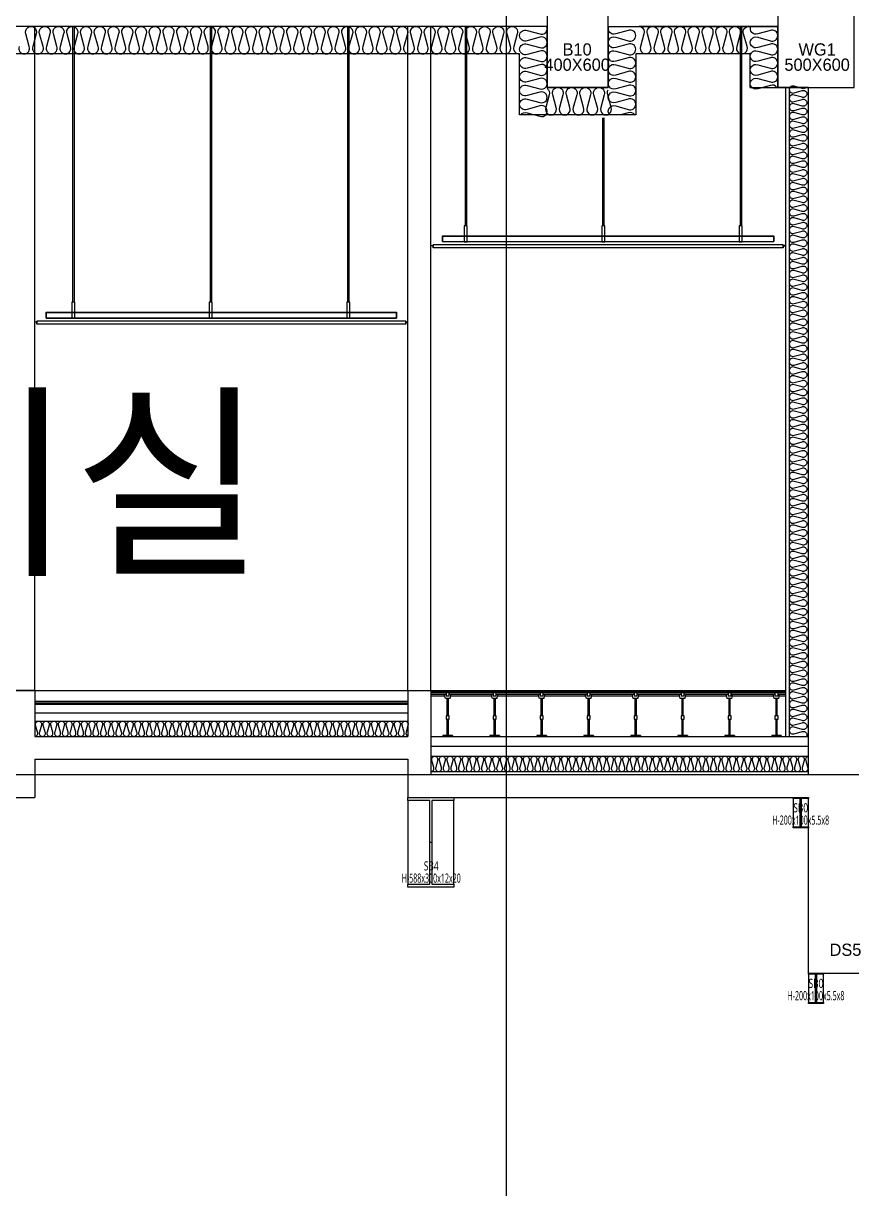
# Model space of a CAD drawing. Header units: millimetres. Extents: x 367092 to 767578, y 396038 to 811791.
# Drawn here: x 413463 to 418887, y 439839 to 447471 of the extents above; entities that cross this region are included whole.
import ezdxf
from ezdxf.enums import TextEntityAlignment as Align

# ---------------------------------------------------------------- set-up
doc = ezdxf.new("R2010")
doc.units = ezdxf.units.MM
doc.header["$LTSCALE"] = 100
doc.header["$MEASUREMENT"] = 0
doc.linetypes.add('CENTER', pattern=[2, 1.25, -0.25, 0.25, -0.25])
doc.layers.get('0').update_dxf_attribs({"linetype": 'CONTINUOUS'})
doc.layers.get('Defpoints').update_dxf_attribs({"color": 171, "linetype": 'CONTINUOUS'})
for name, color, linetype in [('CEN(ST)', 1, 'CENTER'), ('CON', 2, 'CONTINUOUS'), ('ELE-6', 8, 'CONTINUOUS'), ('FIN', 8, 'CONTINUOUS'), ('FIN-2', 251, 'CONTINUOUS'), ('STEEL', 5, 'CONTINUOUS'), ('STL', 3, 'CONTINUOUS'), ('TEXT(실명)', 3, 'CONTINUOUS'), ('WALL-석고보드', 7, 'CONTINUOUS'), ('wire-meshes', 1, 'CONTINUOUS')]:
    doc.layers.add(name, color=color, linetype=linetype)
doc.styles.add('CGS', font='cgse', dxfattribs={"bigfont": 'cgs'})
doc.styles.add('TE', font='malgun_0.ttf')
doc.styles.add('나눔바른고딕', font='NanumBarunGothic.ttf')
doc.linetypes.add('X_LINE-ORI', pattern='A,3.5,-0.5,["X",Standard,S=0.5,R=0,X=-0.175,Y=-0.25],-0.5', length=4.5)

# ---------------------------------------------------------------- blocks, each defined once
blk = doc.blocks.new('*U167')
at = {"layer": 'Defpoints'}
for p, q in [((-150, 274), (-150, -274)), ((150, -274), (150, 274)), ((-6, 0), (6, 0))]:
    blk.add_line(p, q, dxfattribs=at)
at = {"layer": 'STEEL', "color": 0, "linetype": 'ByBlock', "ltscale": 0.5}
for p, q in [((-6, 274), (-150, 274)), ((-6, -274), (-6, 274)), ((150, 274), (6, 274)), ((6, 274), (6, -274)), ((-150, -274), (-6, -274)), ((6, -274), (150, -274))]:
    blk.add_line(p, q, dxfattribs=at)
for points in [[(-150, 274), (-150, 294), (150, 294), (150, 274)], [(150, -274), (150, -294), (-150, -294), (-150, -274)]]:
    blk.add_lwpolyline(points, dxfattribs=at)
blk = doc.blocks.new('SB4')
at = {"layer": 'STL'}
blk.add_blockref('*U167', (0, -294), dxfattribs=at)
at = {"layer": 'Defpoints', "style": 'TE'}
for s, width, p in [('SB4', 0.7, (2.2, -448.1)), ('H-588x300x12x20', 0.5, (2.2, -528.5))]:
    blk.add_text(s, height=60, dxfattribs=dict(at, width=width)).set_placement(p, align=Align.MIDDLE_CENTER)
blk = doc.blocks.new('*U176')
at = {"layer": 'Defpoints'}
for p, q in [((-50, 92), (-50, -92)), ((50, -92), (50, 92)), ((-2.75, 0), (2.75, 0))]:
    blk.add_line(p, q, dxfattribs=at)
at = {"layer": 'STEEL', "color": 0, "linetype": 'ByBlock', "ltscale": 0.5}
for p, q in [((-2.75, 92), (-50, 92)), ((-2.75, -92), (-2.75, 92)), ((50, 92), (2.75, 92)), ((2.75, 92), (2.75, -92)), ((-50, -92), (-2.75, -92)), ((2.75, -92), (50, -92))]:
    blk.add_line(p, q, dxfattribs=at)
for points in [[(-50, 92), (-50, 100), (50, 100), (50, 92)], [(50, -92), (50, -100), (-50, -100), (-50, -92)]]:
    blk.add_lwpolyline(points, dxfattribs=at)
blk = doc.blocks.new('SB0')
at = {"layer": 'STL'}
blk.add_blockref('*U176', (0, -100), dxfattribs=at)
at = {"layer": 'Defpoints', "style": 'TE'}
for s, width, p in [('SB0', 0.7, (0, -67.9)), ('H-200x100x5.5x8', 0.5, (0, -148.3))]:
    blk.add_text(s, height=60, dxfattribs=dict(at, width=width)).set_placement(p, align=Align.MIDDLE_CENTER)

msp = doc.modelspace()

# ---------------------------------------------------------------- linework, layer by layer
at = {"layer": 'CEN(ST)', "ltscale": 10000}
for p, q in [((416624.5, 499911.1), (416624.5, 418443.5)), ((385174.2, 442551), (536557.9, 442551))]:
    msp.add_line(p, q, dxfattribs=at)
at = {"layer": 'CON', "ltscale": 10000}
for p, q in [((417292.8, 447451), (418402.8, 447451)), ((413537.8, 443101), (413379.8, 443101)), ((415981.8, 443101), (415981.8, 442801)), ((415981.8, 443101), (416131.8, 443101)), ((413537.8, 442651), (413537.8, 442401)), ((418602.8, 441251), (418602.8, 442401))]:
    msp.add_line(p, q, dxfattribs=at)
at = {"layer": 'CON', "ltscale": 0.5}
for p, q in [((413537.8, 443101), (413537.8, 442801)), ((413537.8, 442651), (415981.8, 442651)), ((415981.8, 442651), (415981.8, 442401))]:
    msp.add_line(p, q, dxfattribs=at)
at = {"layer": 'CON', "ltscale": 1000}
for p, q in [((416131.8, 443101), (416131.8, 442551)), ((416131.8, 442551), (418602.8, 442551)), ((415981.8, 442401), (418602.8, 442401)), ((418602.8, 441251), (422551.8, 441251))]:
    msp.add_line(p, q, dxfattribs=at)
at = {"layer": 'CON', "ltscale": 10000}
for points in [[(416892.8, 447451), (412166.8, 447451)], [(417292.8, 447451), (417292.8, 447051), (416892.8, 447051), (416892.8, 447451)]]:
    msp.add_lwpolyline(points, dxfattribs=at)
at = {"layer": 'CON', "ltscale": 1000}
msp.add_lwpolyline([(418602.8, 442551), (418602.8, 447051), (418402.8, 447051), (418402.8, 447451)], dxfattribs=at)
at = {"layer": 'CON', "ltscale": 0.5}
msp.add_lwpolyline([(413537.8, 442801), (415981.8, 442801)], dxfattribs=at)
at = {"layer": 'CON', "ltscale": 0.1}
msp.add_lwpolyline([(392592.6, 441251), (407690.8, 441251), (407690.8, 442401), (413537.8, 442401)], dxfattribs=at)
at = {"layer": 'Defpoints'}
for points in [[(417292.8, 447651), (416892.8, 447651), (416892.8, 447051), (417292.8, 447051)], [(418902.8, 447651), (418402.8, 447651), (418402.8, 447051), (418902.8, 447051)]]:
    msp.add_lwpolyline(points, close=True, dxfattribs=at)
at = {"layer": 'ELE-6', "ltscale": 10000}
for p, q in [((418402.8, 447451), (417492.8, 447451)), ((416712.8, 447271), (412346.8, 447271)), ((416712.8, 446871), (416712.8, 447271)), ((418222.8, 447271), (417472.8, 447271)), ((417472.8, 447271), (417472.8, 446871)), ((418222.8, 447051), (418222.8, 447271)), ((418222.8, 447051), (418402.8, 447051)), ((417472.8, 446871), (416712.8, 446871))]:
    msp.add_line(p, q, dxfattribs=at)
for points in [[(413435.2, 447319.7, 0.524856), (413468.8, 447271, 0.524856), (413502.5, 447319.7), (413480.2, 447402.2, -1.449198), (413547.5, 447402.2), (413525.2, 447319.7, 0.524856), (413558.8, 447271, 0.524856), (413592.5, 447319.7), (413570.2, 447402.2, -1.449198), (413637.5, 447402.2), (413615.2, 447319.7, 0.524856), (413648.8, 447271, 0.524856), (413682.5, 447319.7), (413660.2, 447402.2, -1.449198), (413727.5, 447402.2), (413705.2, 447319.7, 0.524856), (413738.8, 447271, 0.524856), (413772.5, 447319.7), (413750.2, 447402.2, -1.449198), (413817.5, 447402.2), (413795.2, 447319.7, 0.524856), (413828.8, 447271, 0.524856), (413862.5, 447319.7), (413840.2, 447402.2, -1.449198), (413907.5, 447402.2), (413885.2, 447319.7, 0.524856), (413918.8, 447271, 0.524856), (413952.5, 447319.7), (413930.2, 447402.2, -1.449198), (413997.5, 447402.2), (413975.2, 447319.7, 0.524856), (414008.8, 447271, 0.524856), (414042.5, 447319.7), (414020.2, 447402.2, -1.449198), (414087.5, 447402.2), (414065.2, 447319.7, 0.524856), (414098.8, 447271, 0.524856), (414132.5, 447319.7), (414110.2, 447402.2, -1.449198), (414177.5, 447402.2), (414155.2, 447319.7, 0.524856), (414188.8, 447271, 0.524856), (414222.5, 447319.7), (414200.2, 447402.2, -1.449198), (414267.5, 447402.2), (414245.2, 447319.7, 0.524856), (414278.8, 447271, 0.524856), (414312.5, 447319.7), (414290.2, 447402.2, -1.449198), (414357.5, 447402.2), (414335.2, 447319.7, 0.524856), (414368.8, 447271, 0.524856), (414402.5, 447319.7), (414380.2, 447402.2, -1.449198), (414447.5, 447402.2), (414425.2, 447319.7, 0.524856), (414458.8, 447271, 0.524856), (414492.5, 447319.7), (414470.2, 447402.2, -1.449198), (414537.5, 447402.2), (414515.2, 447319.7, 0.524856), (414548.8, 447271, 0.524856), (414582.5, 447319.7), (414560.2, 447402.2, -1.449198), (414627.5, 447402.2), (414605.2, 447319.7, 0.524856), (414638.8, 447271, 0.524856), (414672.5, 447319.7), (414650.2, 447402.2, -1.449198), (414717.5, 447402.2), (414695.2, 447319.7, 0.524856), (414728.8, 447271, 0.524856), (414762.5, 447319.7), (414740.2, 447402.2, -1.449198), (414807.5, 447402.2), (414785.2, 447319.7, 0.524856), (414818.8, 447271, 0.524856), (414852.5, 447319.7), (414830.2, 447402.2, -1.449198), (414897.5, 447402.2), (414875.2, 447319.7, 0.524856), (414908.8, 447271, 0.524856), (414942.5, 447319.7), (414920.2, 447402.2, -1.449198), (414987.5, 447402.2), (414965.2, 447319.7, 0.524856), (414998.8, 447271, 0.524856), (415032.5, 447319.7), (415010.2, 447402.2, -1.449198), (415077.5, 447402.2), (415055.2, 447319.7, 0.524856), (415088.8, 447271, 0.524856), (415122.5, 447319.7), (415100.2, 447402.2, -1.449198), (415167.5, 447402.2), (415145.2, 447319.7, 0.524856), (415178.8, 447271, 0.524856), (415212.5, 447319.7), (415190.2, 447402.2, -1.449198), (415257.5, 447402.2), (415235.2, 447319.7, 0.524856), (415268.8, 447271, 0.524856), (415302.5, 447319.7), (415280.2, 447402.2, -1.449198), (415347.5, 447402.2), (415325.2, 447319.7, 0.524856), (415358.8, 447271, 0.524856), (415392.5, 447319.7), (415370.2, 447402.2, -1.449198), (415437.5, 447402.2), (415415.2, 447319.7, 0.524856), (415448.8, 447271, 0.524856), (415482.5, 447319.7), (415460.2, 447402.2, -1.449198), (415527.5, 447402.2), (415505.2, 447319.7, 0.524856), (415538.8, 447271, 0.524856), (415572.5, 447319.7), (415550.2, 447402.2, -1.449198), (415617.5, 447402.2), (415595.2, 447319.7, 0.524856), (415628.8, 447271, 0.524856), (415662.5, 447319.7), (415640.2, 447402.2, -1.449198), (415707.5, 447402.2), (415685.2, 447319.7, 0.524856), (415718.8, 447271, 0.524856), (415752.5, 447319.7), (415730.2, 447402.2, -1.449198), (415797.5, 447402.2), (415775.2, 447319.7, 0.524856), (415808.8, 447271, 0.524856), (415842.5, 447319.7), (415820.2, 447402.2, -1.449198), (415887.5, 447402.2), (415865.2, 447319.7, 0.524856), (415898.8, 447271, 0.524856), (415932.5, 447319.7), (415910.2, 447402.2, -1.449198), (415977.5, 447402.2), (415955.2, 447319.7, 0.524856), (415988.8, 447271, 0.524856), (416022.5, 447319.7), (416000.2, 447402.2, -1.449198), (416067.5, 447402.2), (416045.2, 447319.7, 0.524856), (416078.8, 447271, 0.524856), (416112.5, 447319.7), (416090.2, 447402.2, -1.449198), (416157.5, 447402.2), (416135.2, 447319.7, 0.524856), (416168.8, 447271, 0.524856), (416202.5, 447319.7), (416180.2, 447402.2, -1.449198), (416247.5, 447402.2), (416225.2, 447319.7, 0.524856), (416258.8, 447271, 0.524856), (416292.5, 447319.7), (416270.2, 447402.2, -1.449198), (416337.5, 447402.2), (416315.2, 447319.7, 0.524856), (416348.8, 447271, 0.524856), (416382.5, 447319.7), (416360.2, 447402.2, -1.449198), (416427.5, 447402.2), (416405.2, 447319.7, 0.524856), (416438.8, 447271, 0.524856), (416472.5, 447319.7), (416450.2, 447402.2, -0.524933), (416483.8, 447451)], [(416483.8, 447451, -0.524856), (416517.5, 447402.2), (416495.2, 447319.7, 1.449198), (416562.5, 447319.7), (416540.2, 447402.2, -0.524856), (416573.8, 447451, -0.524856), (416607.5, 447402.2), (416585.2, 447319.7, 1.449198), (416652.5, 447319.7), (416630.2, 447402.2, -0.524856), (416663.8, 447451, -0.524856), (416697.5, 447402.2), (416675.2, 447319.7, 0.560971), (416712.8, 447271.2, 0.560971)], [(416718.9, 446871, -0.349354), (416761.6, 446884.6), (416844.1, 446862.3, 1.449198), (416844.1, 446929.6), (416761.6, 446907.3, -0.524856), (416712.8, 446941, -0.524856), (416761.6, 446974.6), (416844.1, 446952.3, 1.449198), (416844.1, 447019.6), (416761.6, 446997.3, -0.524856), (416712.8, 447031, -0.524856), (416761.6, 447064.6), (416844.1, 447042.3, 1.449198), (416844.1, 447109.6), (416761.6, 447087.3, -0.524856), (416712.8, 447121, -0.524856), (416761.6, 447154.6), (416844.1, 447132.3, 1.449198), (416844.1, 447199.6), (416761.6, 447177.3, -0.524856), (416712.8, 447211, -0.524856), (416761.6, 447244.6), (416844.1, 447222.3, 1.449198), (416844.1, 447289.6), (416761.6, 447267.3, -0.524856), (416712.8, 447301, -0.524856), (416761.6, 447334.6), (416844.1, 447312.3, 1.449198), (416844.1, 447379.6), (416761.6, 447357.3, -0.524856), (416712.8, 447391, -0.524856), (416761.6, 447424.6), (416844.1, 447402.3, 0.670755), (416889.6, 447451)], [(417302.9, 446871, -0.800891), (417341.6, 446929.6), (417424.1, 446907.3, 0.524856), (417472.8, 446941, 0.524856), (417424.1, 446974.6), (417341.6, 446952.3, -1.449198), (417341.6, 447019.6), (417424.1, 446997.3, 0.524856), (417472.8, 447031, 0.524856), (417424.1, 447064.6), (417341.6, 447042.3, -1.449198), (417341.6, 447109.6), (417424.1, 447087.3, 0.524856), (417472.8, 447121, 0.524856), (417424.1, 447154.6), (417341.6, 447132.3, -1.449198), (417341.6, 447199.6), (417424.1, 447177.3, 0.524856), (417472.8, 447211, 0.524856), (417424.1, 447244.6), (417341.6, 447222.3, -1.449198), (417341.6, 447289.6), (417424.1, 447267.3, 0.524856), (417472.8, 447301, 0.524856), (417424.1, 447334.6), (417341.6, 447312.3, -1.449198), (417341.6, 447379.6), (417424.1, 447357.3, 0.524856), (417472.8, 447391, 0.524856), (417424.1, 447424.6), (417341.6, 447402.3, -0.670755), (417296.1, 447451)], [(417492.8, 447451, -0.524856), (417526.5, 447402.2), (417504.2, 447319.7, 1.449198), (417571.5, 447319.7), (417549.2, 447402.2, -0.524856), (417582.8, 447451, -0.524856), (417616.5, 447402.2), (417594.2, 447319.7, 1.449198), (417661.5, 447319.7), (417639.2, 447402.2, -0.524856), (417672.8, 447451, -0.524856), (417706.5, 447402.2), (417684.2, 447319.7, 1.449198), (417751.5, 447319.7), (417729.2, 447402.2, -0.524856), (417762.8, 447451, -0.524856), (417796.5, 447402.2), (417774.2, 447319.7, 1.449198), (417841.5, 447319.7), (417819.2, 447402.2, -0.524856), (417852.8, 447451, -0.524856), (417886.5, 447402.2), (417864.2, 447319.7, 1.449198), (417931.5, 447319.7), (417909.2, 447402.2, -0.524856), (417942.8, 447451, -0.524856), (417976.5, 447402.2), (417954.2, 447319.7, 1.449198), (418021.5, 447319.7), (417999.2, 447402.2, -0.524856), (418032.8, 447451, -0.524856), (418066.5, 447402.2), (418044.2, 447319.7, 1.449198), (418111.5, 447319.7), (418089.2, 447402.2, -0.524856), (418122.8, 447451, -0.524856), (418156.5, 447402.2), (418134.2, 447319.7, 1.449198), (418201.5, 447319.7), (418179.2, 447402.2, -0.524856), (418212.8, 447451, -0.070475), (418222.8, 447449.5, -0.070475)], [(418396.8, 447051, 0.349354), (418354.1, 447064.6), (418271.6, 447042.3, -1.449198), (418271.6, 447109.6), (418354.1, 447087.3, 0.524856), (418402.8, 447121, 0.524856), (418354.1, 447154.6), (418271.6, 447132.3, -1.449198), (418271.6, 447199.6), (418354.1, 447177.3, 0.524856), (418402.8, 447211, 0.524856), (418354.1, 447244.6), (418271.6, 447222.3, -1.449198), (418271.6, 447289.6), (418354.1, 447267.3, 0.524856), (418402.8, 447301, 0.524856), (418354.1, 447334.6), (418271.6, 447312.3, -1.449198), (418271.6, 447379.6), (418354.1, 447357.3, 0.524856), (418402.8, 447391, 0.524856), (418354.1, 447424.6), (418271.6, 447402.3, -0.670755), (418226.1, 447451)], [(416892.8, 447044.9, -0.349354), (416906.5, 447002.2), (416884.2, 446919.7, 1.449198), (416951.5, 446919.7), (416929.2, 447002.2, -0.524856), (416962.8, 447051, -0.524856), (416996.5, 447002.2), (416974.2, 446919.7, 1.449198), (417041.5, 446919.7), (417019.2, 447002.2, -0.524856), (417052.8, 447051, -0.524856), (417086.5, 447002.2), (417064.2, 446919.7, 1.449198), (417131.5, 446919.7), (417109.2, 447002.2, -0.524856), (417142.8, 447051, -0.524856), (417176.5, 447002.2), (417154.2, 446919.7, 1.449198), (417221.5, 446919.7), (417199.2, 447002.2, -0.524856), (417232.8, 447051, -0.524856), (417266.5, 447002.2), (417244.2, 446919.7, 1.449198), (417311.5, 446919.7), (417289.2, 447002.2, -0.241643), (417292.8, 447034.9)], [(417466.8, 446871, 0.349354), (417424.1, 446884.6), (417373.6, 446871)]]:
    msp.add_lwpolyline(points, format="xyb", dxfattribs=at)
at = {"layer": 'FIN'}
for p, q in [((416131.8, 443101), (418452.8, 443101)), ((416131.8, 443098), (418452.8, 443098)), ((416131.8, 443088), (418452.8, 443088)), ((416131.8, 443078), (416231.9, 443078)), ((416226.9, 443048), (416219.4, 443078)), ((416231.9, 443088), (416231.9, 443067.3)), ((416251.9, 443088), (416231.9, 443088)), ((416241.9, 443098), (416241.9, 443088)), ((416251.9, 443067.3), (416251.9, 443088)), ((416251.9, 443078), (416539.4, 443078)), ((416256.9, 443048), (416264.4, 443078)), ((416534.4, 443048), (416526.9, 443078)), ((416539.4, 443088), (416539.4, 443067.3)), ((416559.4, 443088), (416539.4, 443088)), ((416549.4, 443098), (416549.4, 443088)), ((416559.4, 443067.3), (416559.4, 443088)), ((416559.4, 443078), (416846.9, 443078)), ((416564.4, 443048), (416571.9, 443078)), ((416841.9, 443048), (416834.4, 443078)), ((416846.9, 443088), (416846.9, 443067.3)), ((416866.9, 443088), (416846.9, 443088)), ((416856.9, 443098), (416856.9, 443088)), ((416866.9, 443067.3), (416866.9, 443088)), ((416866.9, 443078), (417154.4, 443078)), ((416871.9, 443048), (416879.4, 443078)), ((417149.4, 443048), (417141.9, 443078)), ((417154.4, 443088), (417154.4, 443067.3)), ((417174.4, 443088), (417154.4, 443088)), ((417164.4, 443098), (417164.4, 443088)), ((417174.4, 443067.3), (417174.4, 443088)), ((417174.4, 443078), (417461.9, 443078)), ((417179.4, 443048), (417186.9, 443078)), ((417456.9, 443048), (417449.4, 443078)), ((417461.9, 443088), (417461.9, 443067.3)), ((417481.9, 443088), (417461.9, 443088)), ((417471.9, 443098), (417471.9, 443088)), ((417481.9, 443067.3), (417481.9, 443088)), ((417481.9, 443078), (417769.4, 443078)), ((417486.9, 443048), (417494.4, 443078)), ((417764.4, 443048), (417756.9, 443078)), ((417769.4, 443088), (417769.4, 443067.3)), ((417789.4, 443088), (417769.4, 443088)), ((417779.4, 443098), (417779.4, 443088)), ((417789.4, 443067.3), (417789.4, 443088)), ((417789.4, 443078), (418076.9, 443078)), ((417794.4, 443048), (417801.9, 443078)), ((418071.9, 443048), (418064.4, 443078)), ((418076.9, 443088), (418076.9, 443067.3)), ((418096.9, 443088), (418076.9, 443088)), ((418086.9, 443098), (418086.9, 443088)), ((418096.9, 443067.3), (418096.9, 443088)), ((418096.9, 443078), (418384.4, 443078)), ((418101.9, 443048), (418109.4, 443078)), ((418379.4, 443048), (418371.9, 443078)), ((418384.4, 443088), (418384.4, 443067.3)), ((418404.4, 443088), (418384.4, 443088)), ((418394.4, 443098), (418394.4, 443088)), ((418404.4, 443067.3), (418404.4, 443088)), ((418404.4, 443078), (418452.8, 443078)), ((418409.4, 443048), (418416.9, 443078)), ((416131.8, 443067.3), (416222.1, 443067.3)), ((416256.9, 443048), (416226.9, 443048)), ((416231.9, 443067.3), (416251.9, 443067.3)), ((416236.9, 443048), (416236.9, 442934.8)), ((416246.9, 442934.8), (416246.9, 443048)), ((416261.7, 443067.3), (416529.6, 443067.3)), ((416564.4, 443048), (416534.4, 443048)), ((416539.4, 443067.3), (416559.4, 443067.3)), ((416544.4, 443048), (416544.4, 442934.8)), ((416554.4, 442934.8), (416554.4, 443048)), ((416569.2, 443067.3), (416837.1, 443067.3)), ((416871.9, 443048), (416841.9, 443048)), ((416846.9, 443067.3), (416866.9, 443067.3)), ((416851.9, 443048), (416851.9, 442934.8)), ((416861.9, 442934.8), (416861.9, 443048)), ((416876.7, 443067.3), (417144.6, 443067.3)), ((417179.4, 443048), (417149.4, 443048)), ((417154.4, 443067.3), (417174.4, 443067.3)), ((417159.4, 443048), (417159.4, 442934.8)), ((417169.4, 442934.8), (417169.4, 443048)), ((417184.2, 443067.3), (417452.1, 443067.3)), ((417486.9, 443048), (417456.9, 443048)), ((417461.9, 443067.3), (417481.9, 443067.3)), ((417466.9, 443048), (417466.9, 442934.8)), ((417476.9, 442934.8), (417476.9, 443048)), ((417491.7, 443067.3), (417759.6, 443067.3)), ((417794.4, 443048), (417764.4, 443048)), ((417769.4, 443067.3), (417789.4, 443067.3)), ((417774.4, 443048), (417774.4, 442934.8)), ((417784.4, 442934.8), (417784.4, 443048)), ((417799.2, 443067.3), (418067.1, 443067.3)), ((418101.9, 443048), (418071.9, 443048)), ((418076.9, 443067.3), (418096.9, 443067.3)), ((418081.9, 443048), (418081.9, 442934.8)), ((418091.9, 442934.8), (418091.9, 443048)), ((418106.7, 443067.3), (418374.6, 443067.3)), ((418409.4, 443048), (418379.4, 443048)), ((418384.4, 443067.3), (418404.4, 443067.3)), ((418389.4, 443048), (418389.4, 442934.8)), ((418399.4, 442934.8), (418399.4, 443048)), ((418414.2, 443067.3), (418452.8, 443067.3)), ((416231.9, 442934.8), (416231.9, 442914.2)), ((416251.9, 442934.8), (416231.9, 442934.8)), ((416251.9, 442914.2), (416251.9, 442934.8)), ((416539.4, 442934.8), (416539.4, 442914.2)), ((416559.4, 442934.8), (416539.4, 442934.8)), ((416559.4, 442914.2), (416559.4, 442934.8)), ((416846.9, 442934.8), (416846.9, 442914.2)), ((416866.9, 442934.8), (416846.9, 442934.8)), ((416866.9, 442914.2), (416866.9, 442934.8)), ((417154.4, 442934.8), (417154.4, 442914.2)), ((417174.4, 442934.8), (417154.4, 442934.8)), ((417174.4, 442914.2), (417174.4, 442934.8)), ((417461.9, 442934.8), (417461.9, 442914.2)), ((417481.9, 442934.8), (417461.9, 442934.8)), ((417481.9, 442914.2), (417481.9, 442934.8)), ((417769.4, 442934.8), (417769.4, 442914.2)), ((417789.4, 442934.8), (417769.4, 442934.8)), ((417789.4, 442914.2), (417789.4, 442934.8)), ((418076.9, 442934.8), (418076.9, 442914.2)), ((418096.9, 442934.8), (418076.9, 442934.8)), ((418096.9, 442914.2), (418096.9, 442934.8)), ((418384.4, 442934.8), (418384.4, 442914.2)), ((418404.4, 442934.8), (418384.4, 442934.8)), ((418404.4, 442914.2), (418404.4, 442934.8)), ((416231.9, 442914.2), (416251.9, 442914.2)), ((416236.9, 442914.2), (416236.9, 442807)), ((416246.9, 442807), (416246.9, 442914.2)), ((416539.4, 442914.2), (416559.4, 442914.2)), ((416544.4, 442914.2), (416544.4, 442807)), ((416554.4, 442807), (416554.4, 442914.2)), ((416846.9, 442914.2), (416866.9, 442914.2)), ((416851.9, 442914.2), (416851.9, 442807)), ((416861.9, 442807), (416861.9, 442914.2)), ((417154.4, 442914.2), (417174.4, 442914.2)), ((417159.4, 442914.2), (417159.4, 442807)), ((417169.4, 442807), (417169.4, 442914.2)), ((417461.9, 442914.2), (417481.9, 442914.2)), ((417466.9, 442914.2), (417466.9, 442807)), ((417476.9, 442807), (417476.9, 442914.2)), ((417769.4, 442914.2), (417789.4, 442914.2)), ((417774.4, 442914.2), (417774.4, 442807)), ((417784.4, 442807), (417784.4, 442914.2)), ((418076.9, 442914.2), (418096.9, 442914.2)), ((418081.9, 442914.2), (418081.9, 442807)), ((418091.9, 442807), (418091.9, 442914.2)), ((418384.4, 442914.2), (418404.4, 442914.2)), ((418389.4, 442914.2), (418389.4, 442807)), ((418399.4, 442807), (418399.4, 442914.2)), ((416210.4, 442807), (416210.4, 442801)), ((416273.4, 442807), (416210.4, 442807)), ((416273.4, 442807), (416273.4, 442801)), ((416517.9, 442807), (416517.9, 442801)), ((416580.9, 442807), (416517.9, 442807)), ((416580.9, 442807), (416580.9, 442801)), ((416825.4, 442807), (416825.4, 442801)), ((416888.4, 442807), (416825.4, 442807)), ((416888.4, 442807), (416888.4, 442801)), ((417132.9, 442807), (417132.9, 442801)), ((417195.9, 442807), (417132.9, 442807)), ((417195.9, 442807), (417195.9, 442801)), ((417440.4, 442807), (417440.4, 442801)), ((417503.4, 442807), (417440.4, 442807)), ((417503.4, 442807), (417503.4, 442801)), ((417747.9, 442807), (417747.9, 442801)), ((417810.9, 442807), (417747.9, 442807)), ((417810.9, 442807), (417810.9, 442801)), ((418055.4, 442807), (418055.4, 442801)), ((418118.4, 442807), (418055.4, 442807)), ((418118.4, 442807), (418118.4, 442801)), ((418362.9, 442807), (418362.9, 442801)), ((418425.9, 442807), (418362.9, 442807)), ((418425.9, 442807), (418425.9, 442801))]:
    msp.add_line(p, q, dxfattribs=at)
at = {"layer": 'FIN', "ltscale": 1000}
for p, q in [((416131.8, 442801), (418602.8, 442801)), ((416131.8, 442671), (418602.8, 442671)), ((416131.8, 442571), (418602.8, 442571))]:
    msp.add_line(p, q, dxfattribs=at)
for points in [[(418587.3, 447051, -0.315735), (418561.7, 447044.5), (418509, 447058.7, 1.449198), (418509, 447015.7), (418561.7, 447030, -0.524856), (418592.8, 447008.5, -0.524856), (418561.7, 446987), (418509, 447001.2, 1.449198), (418509, 446958.2), (418561.7, 446972.5, -0.524856), (418592.8, 446951, -0.524856), (418561.7, 446929.5), (418509, 446943.7, 1.449198), (418509, 446900.7), (418561.7, 446915, -0.524856), (418592.8, 446893.5, -0.524856), (418561.7, 446872), (418509, 446886.2, 1.449198), (418509, 446843.2), (418561.7, 446857.5, -0.524856), (418592.8, 446836, -0.524856), (418561.7, 446814.5), (418509, 446828.7, 1.449198), (418509, 446785.7), (418561.7, 446800, -0.524856), (418592.8, 446778.5, -0.524856), (418561.7, 446757), (418509, 446771.2, 1.449198), (418509, 446728.2), (418561.7, 446742.5, -0.524856), (418592.8, 446721, -0.524856), (418561.7, 446699.5), (418509, 446713.7, 1.449198), (418509, 446670.7), (418561.7, 446685, -0.524817), (418592.8, 446663.5, -0.524817), (418561.7, 446642), (418509, 446656.2, 1.449198), (418509, 446613.2), (418561.7, 446627.5, -0.524856), (418592.8, 446606, -0.524856), (418561.7, 446584.5), (418509, 446598.7, 1.449198), (418509, 446555.7), (418561.7, 446570, -0.524856), (418592.8, 446548.5, -0.524856), (418561.7, 446527), (418509, 446541.2, 1.449198), (418509, 446498.2), (418561.7, 446512.5, -0.524856), (418592.8, 446491, -0.524856), (418561.7, 446469.5), (418509, 446483.7, 1.449198), (418509, 446440.7), (418561.7, 446455, -0.524856), (418592.8, 446433.5, -0.524856), (418561.7, 446412), (418509, 446426.2, 1.449198), (418509, 446383.2), (418561.7, 446397.5, -0.524856), (418592.8, 446376, -0.524856), (418561.7, 446354.5), (418509, 446368.7, 1.449198), (418509, 446325.7), (418561.7, 446340, -0.524856), (418592.8, 446318.5, -0.524856), (418561.7, 446297), (418509, 446311.2, 1.449198), (418509, 446268.2), (418561.7, 446282.5, -0.524856), (418592.8, 446261, -0.524856), (418561.7, 446239.5), (418509, 446253.7, 1.449198), (418509, 446210.7), (418561.7, 446225, -0.524856), (418592.8, 446203.5, -0.524856), (418561.7, 446182), (418509, 446196.2, 1.449198), (418509, 446153.2), (418561.7, 446167.5, -0.524856), (418592.8, 446146, -0.524856), (418561.7, 446124.5), (418509, 446138.7, 1.449198), (418509, 446095.7), (418561.7, 446110, -0.524856), (418592.8, 446088.5, -0.524856), (418561.7, 446067), (418509, 446081.2, 1.449198), (418509, 446038.2), (418561.7, 446052.5, -0.524856), (418592.8, 446031, -0.524856), (418561.7, 446009.5), (418509, 446023.7, 1.449198), (418509, 445980.7), (418561.7, 445995, -0.524856), (418592.8, 445973.5, -0.524856), (418561.7, 445952), (418509, 445966.2, 1.449198), (418509, 445923.2), (418561.7, 445937.5, -0.524856), (418592.8, 445916, -0.524856), (418561.7, 445894.5), (418509, 445908.7, 1.449198), (418509, 445865.7), (418561.7, 445880, -0.524856), (418592.8, 445858.5, -0.524856), (418561.7, 445837), (418509, 445851.2, 1.449198), (418509, 445808.2), (418561.7, 445822.5, -0.524856), (418592.8, 445801, -0.524856), (418561.7, 445779.5), (418509, 445793.7, 1.449198), (418509, 445750.7), (418561.7, 445765, -0.524856), (418592.8, 445743.5, -0.524856), (418561.7, 445722), (418509, 445736.2, 1.449198), (418509, 445693.2), (418561.7, 445707.5, -0.524856), (418592.8, 445686, -0.524856), (418561.7, 445664.5), (418509, 445678.7, 1.449198), (418509, 445635.7), (418561.7, 445650, -0.524856), (418592.8, 445628.5, -0.524856), (418561.7, 445607), (418509, 445621.2, 1.449198), (418509, 445578.2), (418561.7, 445592.5, -0.524856), (418592.8, 445571, -0.524856), (418561.7, 445549.5), (418509, 445563.7, 1.449198), (418509, 445520.7), (418561.7, 445535, -0.524856), (418592.8, 445513.5, -0.524856), (418561.7, 445492), (418509, 445506.2, 1.449198), (418509, 445463.2), (418561.7, 445477.5, -0.524856), (418592.8, 445456, -0.524856), (418561.7, 445434.5), (418509, 445448.7, 1.449198), (418509, 445405.7), (418561.7, 445420, -0.524856), (418592.8, 445398.5, -0.524856), (418561.7, 445377), (418509, 445391.2, 1.449198), (418509, 445348.2), (418561.7, 445362.5, -0.524856), (418592.8, 445341, -0.524856), (418561.7, 445319.5), (418509, 445333.7, 1.449198), (418509, 445290.7), (418561.7, 445305, -0.524856), (418592.8, 445283.5, -0.524856), (418561.7, 445262), (418509, 445276.2, 1.449198), (418509, 445233.2), (418561.7, 445247.5, -0.524856), (418592.8, 445226, -0.524856), (418561.7, 445204.5), (418509, 445218.7, 1.449198), (418509, 445175.7), (418561.7, 445190, -0.524856), (418592.8, 445168.5, -0.524856), (418561.7, 445147), (418509, 445161.2, 1.449198), (418509, 445118.2), (418561.7, 445132.5, -0.524856), (418592.8, 445111, -0.524856), (418561.7, 445089.5), (418509, 445103.7, 1.449198), (418509, 445060.7), (418561.7, 445075, -0.524856), (418592.8, 445053.5, -0.524856), (418561.7, 445032), (418509, 445046.2, 1.449198), (418509, 445003.2), (418561.7, 445017.5, -0.524856), (418592.8, 444996, -0.524856), (418561.7, 444974.5), (418509, 444988.7, 1.449198), (418509, 444945.7), (418561.7, 444960, -0.524856), (418592.8, 444938.5, -0.524856), (418561.7, 444917), (418509, 444931.2, 1.449198), (418509, 444888.2), (418561.7, 444902.5, -0.524856), (418592.8, 444881, -0.524856), (418561.7, 444859.5), (418509, 444873.7, 1.449198), (418509, 444830.7), (418561.7, 444845, -0.524856), (418592.8, 444823.5, -0.524856), (418561.7, 444802), (418509, 444816.2, 1.449198), (418509, 444773.2), (418561.7, 444787.5, -0.524856), (418592.8, 444766, -0.524856), (418561.7, 444744.5), (418509, 444758.7, 1.449198), (418509, 444715.7), (418561.7, 444730, -0.524856), (418592.8, 444708.5, -0.524856), (418561.7, 444687), (418509, 444701.2, 1.449198), (418509, 444658.2), (418561.7, 444672.5, -0.524856), (418592.8, 444651, -0.524856), (418561.7, 444629.5), (418509, 444643.7, 1.449198), (418509, 444600.7), (418561.7, 444615, -0.524856), (418592.8, 444593.5, -0.524856), (418561.7, 444572), (418509, 444586.2, 1.449198), (418509, 444543.2), (418561.7, 444557.5, -0.524856), (418592.8, 444536, -0.524856), (418561.7, 444514.5), (418509, 444528.7, 1.449198), (418509, 444485.7), (418561.7, 444500, -0.524856), (418592.8, 444478.5, -0.524856), (418561.7, 444457), (418509, 444471.2, 1.449198), (418509, 444428.2), (418561.7, 444442.5, -0.524856), (418592.8, 444421, -0.524856), (418561.7, 444399.5), (418509, 444413.7, 1.449198), (418509, 444370.7), (418561.7, 444385, -0.524856), (418592.8, 444363.5, -0.524856), (418561.7, 444342), (418509, 444356.2, 1.449198), (418509, 444313.2), (418561.7, 444327.5, -0.524856), (418592.8, 444306, -0.524856), (418561.7, 444284.5), (418509, 444298.7, 1.449198), (418509, 444255.7), (418561.7, 444270, -0.524856), (418592.8, 444248.5, -0.524856), (418561.7, 444227), (418509, 444241.2, 1.449198), (418509, 444198.2), (418561.7, 444212.5, -0.524856), (418592.8, 444191, -0.524856), (418561.7, 444169.5), (418509, 444183.7, 1.449198), (418509, 444140.7), (418561.7, 444155, -0.524856), (418592.8, 444133.5, -0.524856), (418561.7, 444112), (418509, 444126.2, 1.449198), (418509, 444083.2), (418561.7, 444097.5, -0.524856), (418592.8, 444076, -0.524856), (418561.7, 444054.5), (418509, 444068.7, 1.449198), (418509, 444025.7), (418561.7, 444040, -0.524856), (418592.8, 444018.5, -0.524856), (418561.7, 443997), (418509, 444011.2, 1.449198), (418509, 443968.2), (418561.7, 443982.5, -0.524856), (418592.8, 443961, -0.524856), (418561.7, 443939.5), (418509, 443953.7, 1.449198), (418509, 443910.7), (418561.7, 443925, -0.524856), (418592.8, 443903.5, -0.524856), (418561.7, 443882), (418509, 443896.2, 1.449198), (418509, 443853.2), (418561.7, 443867.5, -0.524856), (418592.8, 443846, -0.524856), (418561.7, 443824.5), (418509, 443838.7, 1.449198), (418509, 443795.7), (418561.7, 443810, -0.524856), (418592.8, 443788.5, -0.524856), (418561.7, 443767), (418509, 443781.2, 1.449198), (418509, 443738.2), (418561.7, 443752.5, -0.524856), (418592.8, 443731, -0.524856), (418561.7, 443709.5), (418509, 443723.7, 1.449198), (418509, 443680.7), (418561.7, 443695, -0.524856), (418592.8, 443673.5, -0.524856), (418561.7, 443652), (418509, 443666.2, 1.449198), (418509, 443623.2), (418561.7, 443637.5, -0.524856), (418592.8, 443616, -0.524856), (418561.7, 443594.5), (418509, 443608.7, 1.449198), (418509, 443565.7), (418561.7, 443580, -0.524856), (418592.8, 443558.5, -0.524856), (418561.7, 443537), (418509, 443551.2, 1.449198), (418509, 443508.2), (418561.7, 443522.5, -0.524856), (418592.8, 443501, -0.524856), (418561.7, 443479.5), (418509, 443493.7, 1.449198), (418509, 443450.7), (418561.7, 443465, -0.524856), (418592.8, 443443.5, -0.524856), (418561.7, 443422), (418509, 443436.2, 1.449198), (418509, 443393.2), (418561.7, 443407.5, -0.524856), (418592.8, 443386, -0.524856), (418561.7, 443364.5), (418509, 443378.7, 1.449198), (418509, 443335.7), (418561.7, 443350, -0.524856), (418592.8, 443328.5, -0.524856), (418561.7, 443307), (418509, 443321.2, 1.449198), (418509, 443278.2), (418561.7, 443292.5, -0.524856), (418592.8, 443271, -0.524856), (418561.7, 443249.5), (418509, 443263.7, 1.449198), (418509, 443220.7), (418561.7, 443235, -0.524856), (418592.8, 443213.5, -0.524856), (418561.7, 443192), (418509, 443206.2, 1.449198), (418509, 443163.2), (418561.7, 443177.5, -0.524856), (418592.8, 443156, -0.524856), (418561.7, 443134.5), (418509, 443148.7, 1.449198), (418509, 443105.7), (418561.7, 443120, -0.524856), (418592.8, 443098.5, -0.524856), (418561.7, 443077), (418509, 443091.2, 1.449198), (418509, 443048.2), (418561.7, 443062.5, -0.524856), (418592.8, 443041, -0.524856), (418561.7, 443019.5), (418509, 443033.7, 1.449198), (418509, 442990.7), (418561.7, 443005, -0.524856), (418592.8, 442983.5, -0.524856), (418561.7, 442962), (418509, 442976.2, 1.449198), (418509, 442933.2), (418561.7, 442947.5, -0.524856), (418592.8, 442926, -0.524856), (418561.7, 442904.5), (418509, 442918.7, 1.449198), (418509, 442875.7), (418561.7, 442890, -0.524856), (418592.8, 442868.5, -0.524856), (418561.7, 442847), (418509, 442861.2, 1.449198), (418509, 442818.2), (418561.7, 442832.5, -0.524856), (418592.8, 442811, -0.112908), (418590.5, 442801)], [(413537.8, 442801, 0.524856), (413556.5, 442828.1), (413544.1, 442873.9, -1.449198), (413581.5, 442873.9), (413569.1, 442828.1, 0.524856), (413587.8, 442801, 0.524856), (413606.5, 442828.1), (413594.1, 442873.9, -1.449198), (413631.5, 442873.9), (413619.1, 442828.1, 0.524856), (413637.8, 442801, 0.524856), (413656.5, 442828.1), (413644.1, 442873.9, -1.449198), (413681.5, 442873.9), (413669.1, 442828.1, 0.524856), (413687.8, 442801, 0.524856), (413706.5, 442828.1), (413694.1, 442873.9, -1.449198), (413731.5, 442873.9), (413719.1, 442828.1, 0.524856), (413737.8, 442801, 0.524856), (413756.5, 442828.1), (413744.1, 442873.9, -1.449198), (413781.5, 442873.9), (413769.1, 442828.1, 0.524856), (413787.8, 442801, 0.524856), (413806.5, 442828.1), (413794.1, 442873.9, -1.449198), (413831.5, 442873.9), (413819.1, 442828.1, 0.524856), (413837.8, 442801, 0.524856), (413856.5, 442828.1), (413844.1, 442873.9, -1.449198), (413881.5, 442873.9), (413869.1, 442828.1, 0.524856), (413887.8, 442801, 0.524856), (413906.5, 442828.1), (413894.1, 442873.9, -1.449198), (413931.5, 442873.9), (413919.1, 442828.1, 0.524856), (413937.8, 442801, 0.524856), (413956.5, 442828.1), (413944.1, 442873.9, -1.449198), (413981.5, 442873.9), (413969.1, 442828.1, 0.524856), (413987.8, 442801, 0.524856), (414006.5, 442828.1), (413994.1, 442873.9, -1.449198), (414031.5, 442873.9), (414019.1, 442828.1, 0.524856), (414037.8, 442801, 0.524856), (414056.5, 442828.1), (414044.1, 442873.9, -1.449198), (414081.5, 442873.9), (414069.1, 442828.1, 0.524856), (414087.8, 442801, 0.524856), (414106.5, 442828.1), (414094.1, 442873.9, -1.449198), (414131.5, 442873.9), (414119.1, 442828.1, 0.524856), (414137.8, 442801, 0.524856), (414156.5, 442828.1), (414144.1, 442873.9, -1.449198), (414181.5, 442873.9), (414169.1, 442828.1, 0.524856), (414187.8, 442801, 0.524856), (414206.5, 442828.1), (414194.1, 442873.9, -1.449198), (414231.5, 442873.9), (414219.1, 442828.1, 0.524856), (414237.8, 442801, 0.524856), (414256.5, 442828.1), (414244.1, 442873.9, -1.449198), (414281.5, 442873.9), (414269.1, 442828.1, 0.524856), (414287.8, 442801, 0.524856), (414306.5, 442828.1), (414294.1, 442873.9, -1.449198), (414331.5, 442873.9), (414319.1, 442828.1, 0.524856), (414337.8, 442801, 0.524856), (414356.5, 442828.1), (414344.1, 442873.9, -1.449198), (414381.5, 442873.9), (414369.1, 442828.1, 0.524856), (414387.8, 442801, 0.524856), (414406.5, 442828.1), (414394.1, 442873.9, -1.449198), (414431.5, 442873.9), (414419.1, 442828.1, 0.524856), (414437.8, 442801, 0.524856), (414456.5, 442828.1), (414444.1, 442873.9, -1.449198), (414481.5, 442873.9), (414469.1, 442828.1, 0.524856), (414487.8, 442801, 0.524856), (414506.5, 442828.1), (414494.1, 442873.9, -1.449198), (414531.5, 442873.9), (414519.1, 442828.1, 0.524856), (414537.8, 442801, 0.524856), (414556.5, 442828.1), (414544.1, 442873.9, -1.449198), (414581.5, 442873.9), (414569.1, 442828.1, 0.524856), (414587.8, 442801, 0.524856), (414606.5, 442828.1), (414594.1, 442873.9, -1.449198), (414631.5, 442873.9), (414619.1, 442828.1, 0.524856), (414637.8, 442801, 0.524856), (414656.5, 442828.1), (414644.1, 442873.9, -1.449198), (414681.5, 442873.9), (414669.1, 442828.1, 0.524856), (414687.8, 442801, 0.524856), (414706.5, 442828.1), (414694.1, 442873.9, -1.449198), (414731.5, 442873.9), (414719.1, 442828.1, 0.524856), (414737.8, 442801, 0.524856), (414756.5, 442828.1), (414744.1, 442873.9, -1.449198), (414781.5, 442873.9), (414769.1, 442828.1, 0.524856), (414787.8, 442801, 0.524856), (414806.5, 442828.1), (414794.1, 442873.9, -1.449198), (414831.5, 442873.9), (414819.1, 442828.1, 0.524856), (414837.8, 442801, 0.524856), (414856.5, 442828.1), (414844.1, 442873.9, -1.449198), (414881.5, 442873.9), (414869.1, 442828.1, 0.524856), (414887.8, 442801, 0.524856), (414906.5, 442828.1), (414894.1, 442873.9, -1.449198), (414931.5, 442873.9), (414919.1, 442828.1, 0.524856), (414937.8, 442801, 0.524856), (414956.5, 442828.1), (414944.1, 442873.9, -1.449198), (414981.5, 442873.9), (414969.1, 442828.1, 0.524856), (414987.8, 442801, 0.524856), (415006.5, 442828.1), (414994.1, 442873.9, -1.449198), (415031.5, 442873.9), (415019.1, 442828.1, 0.524856), (415037.8, 442801, 0.524856), (415056.5, 442828.1), (415044.1, 442873.9, -1.449198), (415081.5, 442873.9), (415069.1, 442828.1, 0.524856), (415087.8, 442801, 0.524856), (415106.5, 442828.1), (415094.1, 442873.9, -1.449198), (415131.5, 442873.9), (415119.1, 442828.1, 0.524856), (415137.8, 442801, 0.524856), (415156.5, 442828.1), (415144.1, 442873.9, -1.449198), (415181.5, 442873.9), (415169.1, 442828.1, 0.524856), (415187.8, 442801, 0.524856), (415206.5, 442828.1), (415194.1, 442873.9, -1.449198), (415231.5, 442873.9), (415219.1, 442828.1, 0.524856), (415237.8, 442801, 0.524856), (415256.5, 442828.1), (415244.1, 442873.9, -1.449198), (415281.5, 442873.9), (415269.1, 442828.1, 0.524856), (415287.8, 442801, 0.524856), (415306.5, 442828.1), (415294.1, 442873.9, -1.449198), (415331.5, 442873.9), (415319.1, 442828.1, 0.524856), (415337.8, 442801, 0.524856), (415356.5, 442828.1), (415344.1, 442873.9, -1.449198), (415381.5, 442873.9), (415369.1, 442828.1, 0.524856), (415387.8, 442801, 0.524856), (415406.5, 442828.1), (415394.1, 442873.9, -1.449198), (415431.5, 442873.9), (415419.1, 442828.1, 0.524856), (415437.8, 442801, 0.524856), (415456.5, 442828.1), (415444.1, 442873.9, -1.449198), (415481.5, 442873.9), (415469.1, 442828.1, 0.524856), (415487.8, 442801, 0.524856), (415506.5, 442828.1), (415494.1, 442873.9, -1.449198), (415531.5, 442873.9), (415519.1, 442828.1, 0.524856), (415537.8, 442801, 0.524856), (415556.5, 442828.1), (415544.1, 442873.9, -1.449198), (415581.5, 442873.9), (415569.1, 442828.1, 0.524856), (415587.8, 442801, 0.524856), (415606.5, 442828.1), (415594.1, 442873.9, -1.449198), (415631.5, 442873.9), (415619.1, 442828.1, 0.524856), (415637.8, 442801, 0.524856), (415656.5, 442828.1), (415644.1, 442873.9, -1.449198), (415681.5, 442873.9), (415669.1, 442828.1, 0.524856), (415687.8, 442801, 0.524856), (415706.5, 442828.1), (415694.1, 442873.9, -1.449198), (415731.5, 442873.9), (415719.1, 442828.1, 0.524856), (415737.8, 442801, 0.524856), (415756.5, 442828.1), (415744.1, 442873.9, -1.449198), (415781.5, 442873.9), (415769.1, 442828.1, 0.524856), (415787.8, 442801, 0.524856), (415806.5, 442828.1), (415794.1, 442873.9, -1.449198), (415831.5, 442873.9), (415819.1, 442828.1, 0.524856), (415837.8, 442801, 0.524856), (415856.5, 442828.1), (415844.1, 442873.9, -1.449198), (415881.5, 442873.9), (415869.1, 442828.1, 0.524856), (415887.8, 442801, 0.524856), (415906.5, 442828.1), (415894.1, 442873.9, -1.449198), (415931.5, 442873.9), (415919.1, 442828.1, 0.524856), (415937.8, 442801, 0.524856), (415956.5, 442828.1), (415944.1, 442873.9, -1.449198), (415981.5, 442873.9), (415969.1, 442828.1, 0.431274), (415981.8, 442801.9, 0.431274)], [(416131.8, 442571, 0.524856), (416150.5, 442598.1), (416138.1, 442643.9, -1.449198), (416175.5, 442643.9), (416163.1, 442598.1, 0.524856), (416181.8, 442571, 0.524856), (416200.5, 442598.1), (416188.1, 442643.9, -1.449198), (416225.5, 442643.9), (416213.1, 442598.1, 0.524856), (416231.8, 442571, 0.524856), (416250.5, 442598.1), (416238.1, 442643.9, -1.449198), (416275.5, 442643.9), (416263.1, 442598.1, 0.524856), (416281.8, 442571, 0.524856), (416300.5, 442598.1), (416288.1, 442643.9, -1.449198), (416325.5, 442643.9), (416313.1, 442598.1, 0.524856), (416331.8, 442571, 0.524856), (416350.5, 442598.1), (416338.1, 442643.9, -1.449198), (416375.5, 442643.9), (416363.1, 442598.1, 0.524856), (416381.8, 442571, 0.524856), (416400.5, 442598.1), (416388.1, 442643.9, -1.449198), (416425.5, 442643.9), (416413.1, 442598.1, 0.524856), (416431.8, 442571, 0.524856), (416450.5, 442598.1), (416438.1, 442643.9, -1.449198), (416475.5, 442643.9), (416463.1, 442598.1, 0.524856), (416481.8, 442571, 0.524856), (416500.5, 442598.1), (416488.1, 442643.9, -1.449198), (416525.5, 442643.9), (416513.1, 442598.1, 0.524856), (416531.8, 442571, 0.524856), (416550.5, 442598.1), (416538.1, 442643.9, -1.449198), (416575.5, 442643.9), (416563.1, 442598.1, 0.524856), (416581.8, 442571, 0.524856), (416600.5, 442598.1), (416588.1, 442643.9, -1.449198), (416625.5, 442643.9), (416613.1, 442598.1, 0.524856), (416631.8, 442571, 0.524856), (416650.5, 442598.1), (416638.1, 442643.9, -1.449198), (416675.5, 442643.9), (416663.1, 442598.1, 0.524856), (416681.8, 442571, 0.524856), (416700.5, 442598.1), (416688.1, 442643.9, -1.449198), (416725.5, 442643.9), (416713.1, 442598.1, 0.524856), (416731.8, 442571, 0.524856), (416750.5, 442598.1), (416738.1, 442643.9, -1.449198), (416775.5, 442643.9), (416763.1, 442598.1, 0.524856), (416781.8, 442571, 0.524856), (416800.5, 442598.1), (416788.1, 442643.9, -1.449198), (416825.5, 442643.9), (416813.1, 442598.1, 0.524856), (416831.8, 442571, 0.524856), (416850.5, 442598.1), (416838.1, 442643.9, -1.449198), (416875.5, 442643.9), (416863.1, 442598.1, 0.524856), (416881.8, 442571, 0.524856), (416900.5, 442598.1), (416888.1, 442643.9, -1.449198), (416925.5, 442643.9), (416913.1, 442598.1, 0.524856), (416931.8, 442571, 0.524856), (416950.5, 442598.1), (416938.1, 442643.9, -1.449198), (416975.5, 442643.9), (416963.1, 442598.1, 0.524856), (416981.8, 442571, 0.524856), (417000.5, 442598.1), (416988.1, 442643.9, -1.449198), (417025.5, 442643.9), (417013.1, 442598.1, 0.524856), (417031.8, 442571, 0.524856), (417050.5, 442598.1), (417038.1, 442643.9, -1.449198), (417075.5, 442643.9), (417063.1, 442598.1, 0.524856), (417081.8, 442571, 0.524856), (417100.5, 442598.1), (417088.1, 442643.9, -1.449198), (417125.5, 442643.9), (417113.1, 442598.1, 0.524856), (417131.8, 442571, 0.524856), (417150.5, 442598.1), (417138.1, 442643.9, -1.449198), (417175.5, 442643.9), (417163.1, 442598.1, 0.524856), (417181.8, 442571, 0.524856), (417200.5, 442598.1), (417188.1, 442643.9, -1.449198), (417225.5, 442643.9), (417213.1, 442598.1, 0.524856), (417231.8, 442571, 0.524856), (417250.5, 442598.1), (417238.1, 442643.9, -1.449198), (417275.5, 442643.9), (417263.1, 442598.1, 0.524856), (417281.8, 442571, 0.524856), (417300.5, 442598.1), (417288.1, 442643.9, -1.449198), (417325.5, 442643.9), (417313.1, 442598.1, 0.524856), (417331.8, 442571, 0.524856), (417350.5, 442598.1), (417338.1, 442643.9, -1.449198), (417375.5, 442643.9), (417363.1, 442598.1, 0.524856), (417381.8, 442571, 0.524856), (417400.5, 442598.1), (417388.1, 442643.9, -1.449198), (417425.5, 442643.9), (417413.1, 442598.1, 0.524856), (417431.8, 442571, 0.524856), (417450.5, 442598.1), (417438.1, 442643.9, -1.449198), (417475.5, 442643.9), (417463.1, 442598.1, 0.524856), (417481.8, 442571, 0.524856), (417500.5, 442598.1), (417488.1, 442643.9, -1.449198), (417525.5, 442643.9), (417513.1, 442598.1, 0.524856), (417531.8, 442571, 0.524856), (417550.5, 442598.1), (417538.1, 442643.9, -1.449198), (417575.5, 442643.9), (417563.1, 442598.1, 0.524856), (417581.8, 442571, 0.524856), (417600.5, 442598.1), (417588.1, 442643.9, -1.449198), (417625.5, 442643.9), (417613.1, 442598.1, 0.524856), (417631.8, 442571, 0.524856), (417650.5, 442598.1), (417638.1, 442643.9, -1.449198), (417675.5, 442643.9), (417663.1, 442598.1, 0.524856), (417681.8, 442571, 0.524856), (417700.5, 442598.1), (417688.1, 442643.9, -1.449198), (417725.5, 442643.9), (417713.1, 442598.1, 0.524856), (417731.8, 442571, 0.524856), (417750.5, 442598.1), (417738.1, 442643.9, -1.449198), (417775.5, 442643.9), (417763.1, 442598.1, 0.524856), (417781.8, 442571, 0.524856), (417800.5, 442598.1), (417788.1, 442643.9, -1.449198), (417825.5, 442643.9), (417813.1, 442598.1, 0.524856), (417831.8, 442571, 0.524856), (417850.5, 442598.1), (417838.1, 442643.9, -1.449198), (417875.5, 442643.9), (417863.1, 442598.1, 0.524856), (417881.8, 442571, 0.524856), (417900.5, 442598.1), (417888.1, 442643.9, -1.449198), (417925.5, 442643.9), (417913.1, 442598.1, 0.524856), (417931.8, 442571, 0.524856), (417950.5, 442598.1), (417938.1, 442643.9, -1.449198), (417975.5, 442643.9), (417963.1, 442598.1, 0.524856), (417981.8, 442571, 0.524856), (418000.5, 442598.1), (417988.1, 442643.9, -1.449198), (418025.5, 442643.9), (418013.1, 442598.1, 0.524856), (418031.8, 442571, 0.524856), (418050.5, 442598.1), (418038.1, 442643.9, -1.449198), (418075.5, 442643.9), (418063.1, 442598.1, 0.524856), (418081.8, 442571, 0.524856), (418100.5, 442598.1), (418088.1, 442643.9, -1.449198), (418125.5, 442643.9), (418113.1, 442598.1, 0.524856), (418131.8, 442571, 0.524856), (418150.5, 442598.1), (418138.1, 442643.9, -1.449198), (418175.5, 442643.9), (418163.1, 442598.1, 0.524856), (418181.8, 442571, 0.524856), (418200.5, 442598.1), (418188.1, 442643.9, -1.449198), (418225.5, 442643.9), (418213.1, 442598.1, 0.524856), (418231.8, 442571, 0.524856), (418250.5, 442598.1), (418238.1, 442643.9, -1.449198), (418275.5, 442643.9), (418263.1, 442598.1, 0.524856), (418281.8, 442571, 0.524856), (418300.5, 442598.1), (418288.1, 442643.9, -1.449198), (418325.5, 442643.9), (418313.1, 442598.1, 0.524856), (418331.8, 442571, 0.524856), (418350.5, 442598.1), (418338.1, 442643.9, -1.449198), (418375.5, 442643.9), (418363.1, 442598.1, 0.524856), (418381.8, 442571, 0.524856), (418400.5, 442598.1), (418388.1, 442643.9, -1.449198), (418425.5, 442643.9), (418413.1, 442598.1, 0.524856), (418431.8, 442571, 0.524856), (418450.5, 442598.1), (418438.1, 442643.9, -1.449198), (418475.5, 442643.9), (418463.1, 442598.1, 0.524856), (418481.8, 442571, 0.524856), (418500.5, 442598.1), (418488.1, 442643.9, -1.449198), (418525.5, 442643.9), (418513.1, 442598.1, 0.524856), (418531.8, 442571, 0.524856), (418550.5, 442598.1), (418538.1, 442643.9, -1.449198), (418575.5, 442643.9), (418563.1, 442598.1, 0.524856), (418581.8, 442571, 0.524856), (418600.5, 442598.1), (418588.1, 442643.9, -0.462329), (418602.8, 442670.6, -0.462329)]]:
    msp.add_lwpolyline(points, format="xyb", dxfattribs=at)
at = {"layer": 'FIN', "ltscale": 0.5}
for points in [[(407438.8, 443101), (418452.8, 443101)], [(413537.8, 443031), (415981.8, 443031)], [(413537.8, 443021), (415981.8, 443021)], [(413537.8, 443011), (415981.8, 443011)], [(413537.8, 442901), (415981.8, 442901)]]:
    msp.add_lwpolyline(points, dxfattribs=at)
at = {"layer": 'FIN-2'}
for p, q in [((413786.3, 447451), (413786.3, 445644)), ((413795.3, 447451), (413795.3, 445644)), ((414686.3, 447451), (414686.3, 445644)), ((414695.3, 447451), (414695.3, 445644)), ((415586.3, 447451), (415586.3, 445644)), ((415595.3, 447451), (415595.3, 445644)), ((416355.7, 447451), (416355.7, 446144)), ((416364.7, 447451), (416364.7, 446144)), ((418155.7, 447451), (418155.7, 446144)), ((418164.7, 447451), (418164.7, 446144)), ((417255.7, 446851), (417255.7, 446144)), ((417264.7, 446851), (417264.7, 446144)), ((416206.8, 446079), (418377.8, 446079)), ((416206.8, 446041), (416206.8, 446079)), ((416206.8, 446079), (416206.8, 446041)), ((416206.8, 446041), (416206.8, 446079)), ((416206.8, 446079), (416206.8, 446041)), ((416206.8, 446077.8), (418377.8, 446077.8)), ((418377.8, 446041), (418377.8, 446079)), ((418377.8, 446079), (418377.8, 446041)), ((418377.8, 446041), (418377.8, 446079)), ((418377.8, 446079), (418377.8, 446041)), ((418437.8, 446021), (416146.8, 446021)), ((416146.8, 446001), (416146.8, 446021)), ((418437.8, 446001), (416146.8, 446001)), ((416206.8, 446042.2), (418377.8, 446042.2)), ((416206.8, 446041), (418377.8, 446041)), ((418437.8, 446001), (418437.8, 446021)), ((415966.8, 445521), (413552.8, 445521)), ((413552.8, 445501), (413552.8, 445521)), ((413612.8, 445579), (415906.8, 445579)), ((413612.8, 445541), (413612.8, 445579)), ((413612.8, 445579), (413612.8, 445541)), ((413612.8, 445541), (413612.8, 445579)), ((413612.8, 445579), (413612.8, 445541)), ((413612.8, 445577.8), (415906.8, 445577.8)), ((413612.8, 445542.2), (415906.8, 445542.2)), ((413612.8, 445541), (415906.8, 445541)), ((415906.8, 445541), (415906.8, 445579)), ((415906.8, 445579), (415906.8, 445541)), ((415906.8, 445541), (415906.8, 445579)), ((415906.8, 445579), (415906.8, 445541)), ((415966.8, 445501), (415966.8, 445521)), ((415966.8, 445501), (413552.8, 445501))]:
    msp.add_line(p, q, dxfattribs=at)
for points in [[(416350.2, 446144), (416350.2, 446039), (416370.2, 446039), (416370.2, 446144), (416350.2, 446144)], [(417250.2, 446144), (417250.2, 446039), (417270.2, 446039), (417270.2, 446144), (417250.2, 446144)], [(418150.2, 446144), (418150.2, 446039), (418170.2, 446039), (418170.2, 446144), (418150.2, 446144)], [(416145.6, 446014.8), (416131.8, 446014.8), (416131.8, 446016), (416146.8, 446016), (416146.8, 446001), (416145.6, 446001), (416145.6, 446014.8)], [(418439, 446014.8), (418452.8, 446014.8), (418452.8, 446016), (418437.8, 446016), (418437.8, 446001), (418439, 446001), (418439, 446014.8)], [(413780.8, 445644), (413780.8, 445539), (413800.8, 445539), (413800.8, 445644), (413780.8, 445644)], [(414680.8, 445644), (414680.8, 445539), (414700.8, 445539), (414700.8, 445644), (414680.8, 445644)], [(415580.8, 445644), (415580.8, 445539), (415600.8, 445539), (415600.8, 445644), (415580.8, 445644)], [(413551.6, 445514.8), (413537.8, 445514.8), (413537.8, 445516), (413552.8, 445516), (413552.8, 445501), (413551.6, 445501), (413551.6, 445514.8)], [(415968, 445514.8), (415981.8, 445514.8), (415981.8, 445516), (415966.8, 445516), (415966.8, 445501), (415968, 445501), (415968, 445514.8)]]:
    msp.add_lwpolyline(points, dxfattribs=at)
at = {"layer": 'WALL-석고보드', "ltscale": 0.1}
for points in [[(413537.8, 443101), (413537.8, 447451)], [(415981.8, 443101), (415981.8, 447451)], [(416131.8, 443101), (416131.8, 447451)]]:
    msp.add_lwpolyline(points, dxfattribs=at)
at = {"layer": 'WALL-석고보드', "ltscale": 1000}
for points in [[(418452.8, 447051), (418452.8, 442801)], [(418477.8, 447051), (418477.8, 442801)]]:
    msp.add_lwpolyline(points, dxfattribs=at)
at = {"layer": 'wire-meshes', "linetype": 'X_LINE-ORI', "ltscale": 0.2}
msp.add_line((416131.8, 442736), (418602.8, 442736), dxfattribs=at)
at = {"layer": 'wire-meshes', "linetype": 'X_LINE-ORI', "ltscale": 0.4}
msp.add_lwpolyline([(413537.8, 442956), (415981.8, 442956)], dxfattribs=at)

# ---------------------------------------------------------------- block references
for name, p in [('SB4', (416131.8, 442401)), ('SB0', (418552.8, 442401)), ('SB0', (418652.8, 441251))]:
    msp.add_blockref(name, p)

# ---------------------------------------------------------------- texts
at = {"layer": 'Defpoints', "style": 'CGS'}
for s, p in [('B10', (417089.2, 447236.1)), ('WG1', (418660.3, 447236.1)), ('400X600', (417089.2, 447136.1)), ('500X600', (418660.3, 447136.1)), ('DS5', (418845.8, 441339.4))]:
    msp.add_text(s, height=80, dxfattribs=at).set_placement(p, align=Align.BOTTOM_CENTER)
at = {"layer": 'TEXT(실명)', "style": '나눔바른고딕'}
msp.add_text('경비실', height=1000, dxfattribs=at).set_placement((413160.8, 444469.9), align=Align.MIDDLE)

doc.saveas('drawing.dxf')
